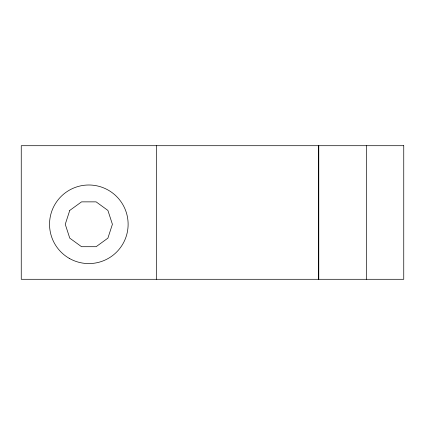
<?xml version="1.0" encoding="UTF-8"?>
<svg xmlns="http://www.w3.org/2000/svg" width="425" height="425" viewBox="0 0 425 425"><rect width="100%" height="100%" fill="white"/><g stroke="black" fill="none" stroke-linecap="round" stroke-linejoin="round"><path stroke-width="0.64" d="M366.345 145.706L366.345 279.294M318.782 145.706L318.782 279.294M318.506 145.706L318.506 279.294M156.411 145.706L156.411 279.294M69.758 210.428L65.259 224.288L69.758 238.143L81.547 246.707L96.114 246.707L107.902 238.143L112.407 224.288L107.902 210.428L96.114 201.864L81.547 201.864L69.758 210.428M403.75 145.706L21.25 145.706L21.25 279.294L403.75 279.294L403.75 145.706M69.185 258.315A39.291 39.291 0 0 0 128.122 224.288A39.291 39.291 0 0 0 69.185 190.262A39.291 39.291 0 0 0 69.185 258.315"/></g></svg>
